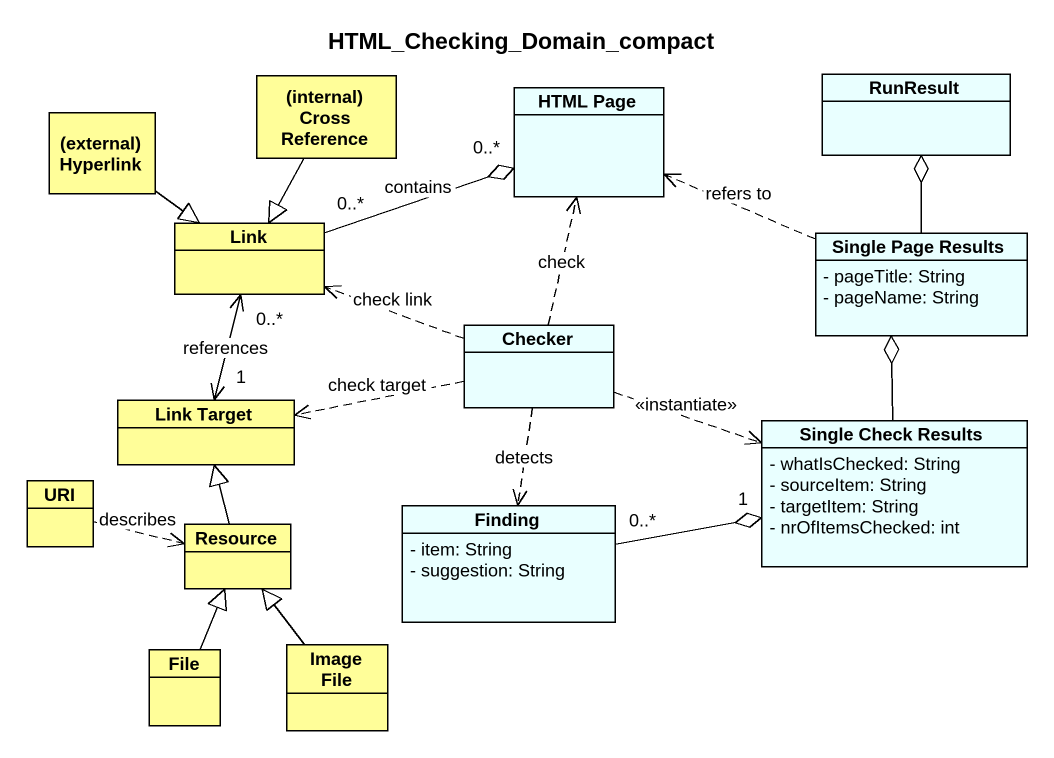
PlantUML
@startuml
title HTML_Checking_Domain_compact
hide circle
hide empty members
skinparam classAttributeIconSize 0
class "(internal) Cross Reference" as internal_Cross_Reference #FFFE99
class RunResult #E9FFFF
class "(external) Hyperlink" as external_Hyperlink #FFFE99
class "HTML Page" as HTML_Page #E9FFFF
class Link #FFFE99
class "Single Page Results" as Single_Page_Results #E9FFFF {
  - pageTitle: String
  - pageName: String
}
class Checker #E9FFFF
class "Link Target" as Link_Target #FFFE99
class "Single Check Results" as Single_Check_Results #E9FFFF {
  - whatIsChecked: String
  - sourceItem: String
  - targetItem: String
  - nrOfItemsChecked: int
}
class URI #FFFE99
class Resource #FFFE99
class Finding #E9FFFF {
  - item: String
  - suggestion: String
}
class "File" as File_ #FFFE99
class "Image File" as Image_File #FFFE99
internal_Cross_Reference --|> Link
external_Hyperlink --|> Link
Link "0..*" -right-o "0..*" HTML_Page : contains
Link "0..*" <--> "1" Link_Target : references
Single_Page_Results -up-o RunResult
Single_Page_Results .left.> HTML_Page : refers to
Checker .up.> HTML_Page : check
Checker .left.> Link : check link
Checker .left.> Link_Target : check target
Checker .right.> Single_Check_Results : <<instantiate>>
Checker ..> Finding : detects
Single_Check_Results -up-o Single_Page_Results
URI .right.> Resource : describes
Resource -up-|> Link_Target
Finding "0..*" -right-o "1" Single_Check_Results
File_ -up-|> Resource
Image_File -up-|> Resource
@enduml
